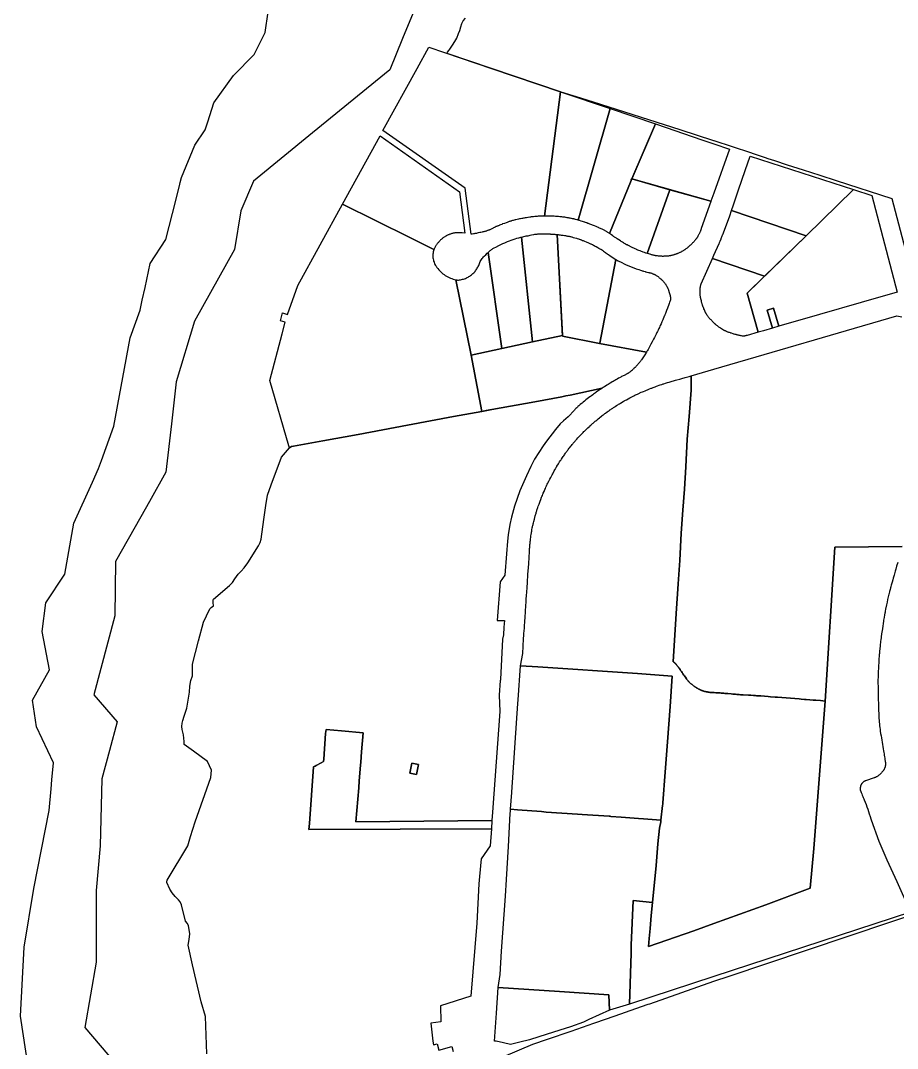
# Model space of a CAD drawing. Header units: metres. Extents: x 3 to 1005126, y 39 to 4383651.
# Drawn here: x 477559 to 477998, y 4362805 to 4363319 of the extents above; entities that cross this region are included whole.
import ezdxf

# ---------------------------------------------------------------- set-up
doc = ezdxf.new("R2010")
doc.units = ezdxf.units.M
doc.header["$MEASUREMENT"] = 0
doc.layers.add('TM_Llucmajor', color=7, linetype='Continuous')

msp = doc.modelspace()

# ---------------------------------------------------------------- linework, layer by layer
at = {"layer": 'TM_Llucmajor', "linetype": 'Continuous', "flags": 128}
for points in [[(477565.15, 4362780.34), (477558.92, 4362820.83), (477560.81, 4362855.5), (477565.53, 4362884.81), (477573.17, 4362923.96), (477574.19, 4362934.73), (477574.61, 4362939.26), (477575.41, 4362947.73), (477566.84, 4362965.84), (477564.88, 4362979.17), (477573.44, 4362994.36), (477569.68, 4363013.54), (477571.65, 4363027.82), (477581.08, 4363042.25), (477585.61, 4363067.76), (477594.9, 4363088.33), (477598, 4363095.19), (477599.43, 4363099.14), (477605.63, 4363116.35), (477613.84, 4363160.56), (477618.78, 4363174.41), (477619.89, 4363179.46), (477621.28, 4363185.79), (477623.9, 4363197.75), (477631.63, 4363209.85), (477636.66, 4363229.26), (477638.65, 4363237.44), (477638.85, 4363238.28), (477639.47, 4363240.81), (477646.16, 4363257.08), (477651.4, 4363264.71), (477652.66, 4363268.69), (477655.72, 4363278.3), (477665.58, 4363291.93), (477675.98, 4363302.39), (477681.45, 4363313.46), (477682.92, 4363323.78)], [(477755.48, 4363323.35), (477750.24, 4363310.45), (477743.9, 4363294.82), (477705.16, 4363263.21), (477675.54, 4363239.04), (477669.2, 4363224.17), (477666.09, 4363204.77), (477646.05, 4363168.88), (477636.84, 4363138.54), (477634.44, 4363117.49), (477631.69, 4363093.33), (477623.43, 4363078.64), (477619.08, 4363070.94), (477606.51, 4363048.51), (477606.15, 4363021.36), (477595.61, 4362981.86), (477607.3, 4362968.32), (477603.44, 4362954.01), (477599.59, 4362939.7), (477598.73, 4362906.14), (477596.81, 4362883.76), (477596.77, 4362864.43), (477596.75, 4362848.03), (477591.19, 4362815.31), (477606.51, 4362797.27)], [(478007.04, 4363185.78), (477995.36, 4363230.12), (477967.55, 4363239.13), (477959.3, 4363241.8), (477950.93, 4363244.51), (477942.99, 4363247.08), (477936.72, 4363249.11), (477933.27, 4363250.23), (477931.98, 4363250.67), (477928.89, 4363251.72), (477925.9, 4363252.74), (477924.7, 4363253.15), (477906.3, 4363259.15), (477906.1, 4363259.22), (477889.17, 4363264.75), (477845.77, 4363278.58), (477839.51, 4363280.54), (477829.63, 4363283.63), (477829.63, 4363283.63), (477829.37, 4363283.72), (477794.82, 4363295.4), (477772.48, 4363302.95), (477772.79, 4363303.52), (477773.4, 4363304.38), (477773.96, 4363305.17), (477775.28, 4363307.07), (477776.42, 4363308.88), (477777.43, 4363310.67), (477778.17, 4363312.94), (477778.87, 4363314.49), (477779.46, 4363316.29), (477779.94, 4363318.01), (477780.55, 4363319.21), (477781.76, 4363320.66)], [(478000.46, 4363056), (477966.75, 4363055.69), (477961.82, 4362978.7), (477959.57, 4362978.93), (477959.47, 4362978.95), (477957.1, 4362979.13), (477955.91, 4362979.22), (477954.13, 4362979.35), (477952.35, 4362979.49), (477951.46, 4362979.55), (477949.84, 4362979.67), (477948.76, 4362979.76), (477946.6, 4362979.92), (477942.27, 4362980.24), (477940.11, 4362980.41), (477937.95, 4362980.57), (477936.87, 4362980.66), (477934.46, 4362980.85), (477933.25, 4362980.95), (477931.45, 4362981.09), (477929.64, 4362981.23), (477928.74, 4362981.3), (477927.53, 4362981.38), (477926.93, 4362981.42), (477926.03, 4362981.48), (477924.67, 4362981.57), (477923.38, 4362981.65), (477920.79, 4362981.8), (477919.5, 4362981.88), (477918.85, 4362981.92), (477917.99, 4362981.98), (477917.56, 4362982.01), (477916.91, 4362982.06), (477915.94, 4362982.14), (477915.54, 4362982.17), (477914.74, 4362982.25), (477913.13, 4362982.4), (477912.33, 4362982.48), (477911.53, 4362982.55), (477911.13, 4362982.59), (477910.53, 4362982.64), (477909.73, 4362982.71), (477909.32, 4362982.74), (477908.72, 4362982.78), (477908.12, 4362982.82), (477907.82, 4362982.84), (477907.16, 4362982.87), (477906.27, 4362982.92), (477906.1, 4362982.93), (477905.83, 4362982.94), (477905.39, 4362982.96), (477905.17, 4362982.98), (477904.83, 4362983), (477904.39, 4362983.04), (477904.17, 4362983.06), (477903.84, 4362983.09), (477903.51, 4362983.13), (477903.51, 4362983.13), (477903.34, 4362983.16), (477903.01, 4362983.21), (477902.85, 4362983.23), (477902.6, 4362983.28), (477902.35, 4362983.32), (477902.23, 4362983.35), (477901.99, 4362983.4), (477901.86, 4362983.43), (477901.68, 4362983.47), (477901.51, 4362983.52), (477901.4, 4362983.55), (477901.17, 4362983.61), (477901.06, 4362983.65), (477900.84, 4362983.72), (477900.69, 4362983.76), (477900.39, 4362983.87), (477900.18, 4362983.95), (477899.91, 4362984.05), (477899.73, 4362984.13), (477899.61, 4362984.18), (477899.38, 4362984.28), (477899.2, 4362984.36), (477899.08, 4362984.42), (477898.85, 4362984.53), (477898.74, 4362984.59), (477898.5, 4362984.71), (477898.28, 4362984.83), (477898.13, 4362984.91), (477897.83, 4362985.08), (477897.52, 4362985.27), (477897.32, 4362985.39), (477897.18, 4362985.48), (477896.92, 4362985.65), (477896.72, 4362985.78), (477896.59, 4362985.87), (477896.33, 4362986.05), (477896.2, 4362986.14), (477895.94, 4362986.33), (477895.68, 4362986.52), (477895.51, 4362986.65), (477895.18, 4362986.91), (477894.86, 4362987.16), (477894.71, 4362987.28), (477894.48, 4362987.48), (477894.25, 4362987.68), (477894.14, 4362987.78), (477893.92, 4362987.99), (477893.82, 4362988.1), (477893.66, 4362988.26), (477893.59, 4362988.34), (477893.44, 4362988.5), (477893.3, 4362988.66), (477893.21, 4362988.78), (477893.03, 4362989), (477892.89, 4362989.18), (477892.8, 4362989.29), (477892.63, 4362989.53), (477892.38, 4362989.88), (477891.88, 4362990.6), (477891.69, 4362990.86), (477891.33, 4362991.37), (477891.08, 4362991.72), (477890.59, 4362992.4), (477890.22, 4362992.91), (477889.86, 4362993.42), (477889.67, 4362993.68), (477889.4, 4362994.07), (477889.16, 4362994.41), (477888.69, 4362995.11), (477888.45, 4362995.46), (477888.33, 4362995.63), (477888.08, 4362995.97), (477887.96, 4362996.14), (477887.76, 4362996.39), (477887.59, 4362996.61), (477887.5, 4362996.72), (477887.37, 4362996.88), (477887.16, 4362997.12), (477886.95, 4362997.35), (477886.84, 4362997.47), (477886.68, 4362997.63), (477886.6, 4362997.71), (477886.34, 4362997.95), (477886.28, 4362998), (477886.14, 4362998.12), (477886.08, 4362998.17), (477885.97, 4362998.25), (477885.76, 4362998.4), (477887.23, 4363022.6), (477888.2, 4363037.32), (477889.07, 4363049.02), (477889.7, 4363062.71), (477890.6, 4363074.26), (477891.36, 4363084.79), (477892.15, 4363095.91), (477892.81, 4363109.78), (477893.72, 4363121.18), (477894.72, 4363134.32), (477894.75, 4363137.94), (477894.78, 4363141.55), (477906.1, 4363144.84), (477997.72, 4363171.5), (478000.2, 4363171.12)], [(477652.28, 4362801.98), (477651.59, 4362820.78), (477649.44, 4362828.11), (477645.05, 4362846.67), (477642.88, 4362856.54), (477643.38, 4362859.38), (477643.64, 4362862.18), (477643.22, 4362865.29), (477643.07, 4362866.17), (477642.51, 4362867.27), (477641.49, 4362868.54), (477639.5, 4362876.67), (477638.87, 4362878.2), (477638.08, 4362879.15), (477636.96, 4362880.1), (477636.29, 4362880.81), (477634.83, 4362882.62), (477633.7, 4362884.53), (477632.2, 4362887.88), (477632.18, 4362888.23), (477632.25, 4362888.59), (477632.4, 4362889.02), (477642.61, 4362906.25), (477643.94, 4362910.82), (477646.37, 4362918.17), (477654.21, 4362940.39), (477654.6, 4362944.08), (477652.52, 4362948.47), (477645.45, 4362953.62), (477640.92, 4362956.93), (477640.8, 4362958.4), (477640.55, 4362961.74), (477639.79, 4362964.51), (477639.69, 4362965.88), (477639.8, 4362967.66), (477640.12, 4362968.98), (477640.79, 4362971.06), (477642.12, 4362975.13), (477643.52, 4362983.14), (477643.74, 4362986.22), (477644.18, 4362988.91), (477644.97, 4362991.35), (477645.03, 4362997.24), (477648.07, 4363008.87), (477650.55, 4363018.18), (477651.97, 4363021.43), (477653.72, 4363024.85), (477654.44, 4363025.6), (477655.52, 4363026.34), (477655.38, 4363028.01), (477655.3, 4363029.28), (477655.47, 4363029.7), (477663.49, 4363036.55), (477665.09, 4363038.03), (477666.19, 4363039.95), (477667.84, 4363042.2), (477669.39, 4363043.71), (477670.91, 4363045.43), (477672.67, 4363047.93), (477678.1, 4363056.39), (477678.94, 4363058.1), (477679.47, 4363059.75), (477680.78, 4363069.58), (477681.7, 4363076.67), (477682.5, 4363081.71), (477684.34, 4363086.99), (477689.63, 4363100.88), (477693.6, 4363105.52), (477694.63, 4363106.07), (477695.58, 4363106.35), (477710.26, 4363108.98), (477727.98, 4363112.2), (477752.74, 4363116.82), (477775.75, 4363121.12), (477789.88, 4363123.72), (477794.85, 4363124.63), (477816.46, 4363128.53), (477830.01, 4363131.08), (477832.05, 4363131.47), (477834.09, 4363131.85), (477850.13, 4363135.29), (477849.96, 4363135.18), (477849.51, 4363134.88), (477848.9, 4363134.48), (477848.6, 4363134.28), (477847.92, 4363133.82), (477847.23, 4363133.34), (477846.88, 4363133.1), (477846.38, 4363132.75), (477845.84, 4363132.36), (477845.47, 4363132.1), (477844.79, 4363131.59), (477844.31, 4363131.24), (477844.01, 4363131.01), (477843.39, 4363130.55), (477842.71, 4363130.02), (477842.04, 4363129.48), (477841.69, 4363129.21), (477841.31, 4363128.91), (477840.62, 4363128.33), (477840.13, 4363127.93), (477839.82, 4363127.66), (477839.2, 4363127.13), (477838.5, 4363126.52), (477838.04, 4363126.12), (477837.79, 4363125.9), (477837.43, 4363125.58), (477836.99, 4363125.14), (477836.56, 4363124.68), (477836.27, 4363124.38), (477833.1, 4363121.07), (477830.75, 4363119), (477829.19, 4363117.46), (477826.79, 4363114.64), (477822.32, 4363108.79), (477820.61, 4363106.54), (477816.32, 4363099.74), (477814.48, 4363096.08), (477812.26, 4363091.47), (477808.96, 4363083.97), (477807.57, 4363080.19), (477806.26, 4363076.21), (477804.83, 4363070.81), (477803.99, 4363067.09), (477803.05, 4363061.99), (477802.76, 4363058.74), (477802.27, 4363052.46), (477801.48, 4363041.72), (477799.07, 4363038.32), (477797.59, 4363019.07), (477801.24, 4363019), (477800.98, 4363015.72), (477800.79, 4363011.87), (477800.31, 4363009.76), (477799.21, 4362989.48), (477799.21, 4362989.36), (477799.2, 4362989.23), (477799.19, 4362989.1), (477799.17, 4362988.97), (477798.66, 4362981.63), (477798.91, 4362973.41), (477795.28, 4362923.13), (477794.99, 4362918.92), (477794.98, 4362918.82), (477726.83, 4362918.14), (477728.26, 4362935.27), (477728.54, 4362938.78), (477729.19, 4362946.51), (477729.3, 4362948.07), (477729.67, 4362953.21), (477730.55, 4362962.79), (477719.61, 4362963.8), (477711.9, 4362964.51), (477711.71, 4362962.37), (477710.74, 4362949.57), (477710.66, 4362948.45), (477709.46, 4362947.8), (477706.92, 4362946.44), (477706.43, 4362946.17), (477705.94, 4362945.9), (477705.64, 4362945.75), (477703.55, 4362917.45), (477703.32, 4362914.37), (477794.69, 4362914.71), (477794.1, 4362906.14), (477789.64, 4362899.63), (477788.81, 4362890.86), (477788.48, 4362887.09), (477787.36, 4362867.56), (477784.46, 4362830.96), (477769.14, 4362826.13), (477769.38, 4362818.15), (477764.41, 4362817.37), (477765.31, 4362808.4), (477765.78, 4362806.61), (477767.53, 4362807.06), (477768.33, 4362803.95), (477774.95, 4362805.67), (477775.59, 4362803.18)], [(477998.22, 4363048.15), (477997.64, 4363046.15), (477997.21, 4363044.67), (477996.92, 4363043.68), (477996.35, 4363041.7), (477995.93, 4363040.22), (477995.72, 4363039.47), (477995.38, 4363038.27), (477995.21, 4363037.67), (477994.96, 4363036.76), (477994.76, 4363036.02), (477994.72, 4363035.85), (477994.59, 4363035.4), (477994.37, 4363034.55), (477994.26, 4363034.13), (477994.09, 4363033.5), (477993.85, 4363032.54), (477993.77, 4363032.21), (477993.61, 4363031.54), (477993.45, 4363030.86), (477993.14, 4363029.52), (477992.85, 4363028.22), (477992.7, 4363027.58), (477992.56, 4363026.93), (477992.5, 4363026.61), (477992.42, 4363026.23), (477992.14, 4363024.73), (477991.97, 4363023.74), (477991.88, 4363023.24), (477991.79, 4363022.75), (477991.61, 4363021.79), (477991.37, 4363020.5), (477991.25, 4363019.85), (477991.14, 4363019.21), (477991.08, 4363018.88), (477991.02, 4363018.48), (477990.89, 4363017.67), (477990.66, 4363016.04), (477990.54, 4363015.23), (477990.49, 4363014.9), (477990.09, 4363012.34), (477989.99, 4363011.7), (477989.95, 4363011.38), (477989.88, 4363010.89), (477989.82, 4363010.42), (477989.7, 4363009.46), (477989.6, 4363008.51), (477989.39, 4363006.59), (477989.2, 4363004.75), (477989.11, 4363003.83), (477989.02, 4363002.91), (477988.98, 4363002.45), (477988.94, 4363001.97), (477988.86, 4363001.02), (477988.79, 4363000.08), (477988.76, 4362999.65), (477988.71, 4362998.81), (477988.67, 4362998.18), (477988.64, 4362997.69), (477988.58, 4362996.72), (477988.51, 4362995.43), (477988.48, 4362994.79), (477988.44, 4362993.82), (477988.42, 4362993.32), (477988.38, 4362992.32), (477988.34, 4362991.32), (477988.32, 4362990.66), (477988.28, 4362989.33), (477988.29, 4362988.31), (477988.3, 4362987.28), (477988.32, 4362986.25), (477988.33, 4362985.22), (477988.35, 4362984.18), (477988.36, 4362983.15), (477988.38, 4362982.12), (477988.4, 4362981.09), (477988.43, 4362980.05), (477988.45, 4362979.02), (477988.48, 4362977.99), (477988.5, 4362976.96), (477988.53, 4362975.93), (477988.56, 4362974.9), (477988.57, 4362974.58), (477988.6, 4362973.66), (477988.64, 4362972.75), (477988.68, 4362971.83), (477988.74, 4362970.92), (477988.8, 4362970), (477988.86, 4362969.09), (477988.94, 4362968.18), (477989.02, 4362967.27), (477989.11, 4362966.35), (477989.21, 4362965.44), (477989.31, 4362964.53), (477989.42, 4362963.63), (477989.43, 4362963.54), (477989.63, 4362962.45), (477989.82, 4362961.36), (477990, 4362960.27), (477990.18, 4362959.18), (477990.36, 4362958.09), (477990.54, 4362957), (477990.7, 4362955.91), (477990.87, 4362954.81), (477991.03, 4362953.73), (477991.18, 4362953.01), (477991.32, 4362952.28), (477991.45, 4362951.55), (477991.58, 4362950.81), (477991.69, 4362950.08), (477991.8, 4362949.35), (477991.9, 4362948.61), (477991.94, 4362948.32), (477991.98, 4362948.12), (477992.01, 4362947.91), (477992.03, 4362947.7), (477992.05, 4362947.49), (477992.05, 4362947.28), (477992.05, 4362947.07), (477992.04, 4362946.87), (477992.03, 4362946.66), (477992, 4362946.45), (477991.97, 4362946.24), (477991.93, 4362946.04), (477991.88, 4362945.83), (477991.82, 4362945.63), (477991.76, 4362945.43), (477991.68, 4362945.23), (477991.61, 4362945.04), (477991.52, 4362944.85), (477991.43, 4362944.66), (477991.32, 4362944.48), (477991.22, 4362944.3), (477991.1, 4362944.13), (477990.98, 4362943.96), (477990.85, 4362943.79), (477990.72, 4362943.63), (477990.58, 4362943.47), (477990.42, 4362943.25), (477990.26, 4362943.04), (477990.1, 4362942.83), (477989.92, 4362942.63), (477989.75, 4362942.44), (477989.57, 4362942.25), (477989.38, 4362942.07), (477989.18, 4362941.89), (477988.99, 4362941.72), (477988.78, 4362941.56), (477988.57, 4362941.4), (477988.36, 4362941.25), (477988.14, 4362941.1), (477987.92, 4362940.96), (477987.69, 4362940.83), (477987.46, 4362940.7), (477987.23, 4362940.59), (477986.99, 4362940.47), (477986.75, 4362940.37), (477986.51, 4362940.27), (477986.36, 4362940.22), (477982.08, 4362938.79), (477981.9, 4362938.72), (477981.74, 4362938.64), (477981.57, 4362938.55), (477981.41, 4362938.46), (477981.26, 4362938.35), (477981.11, 4362938.25), (477980.96, 4362938.13), (477980.82, 4362938.01), (477980.68, 4362937.89), (477980.55, 4362937.75), (477980.43, 4362937.62), (477980.31, 4362937.47), (477980.2, 4362937.33), (477980.09, 4362937.17), (477979.99, 4362937.02), (477979.9, 4362936.85), (477979.82, 4362936.69), (477979.74, 4362936.52), (477979.67, 4362936.35), (477979.6, 4362936.17), (477979.55, 4362936), (477979.5, 4362935.82), (477979.46, 4362935.64), (477979.43, 4362935.45), (477979.4, 4362935.27), (477979.39, 4362935.09), (477979.38, 4362934.9), (477979.38, 4362934.71), (477979.38, 4362934.53), (477979.4, 4362934.34), (477979.42, 4362934.16), (477979.66, 4362933.46), (477979.9, 4362932.83), (477980.15, 4362932.2), (477980.4, 4362931.57), (477980.66, 4362930.95), (477980.93, 4362930.33), (477981.21, 4362929.71), (477981.46, 4362929.17), (477981.89, 4362928), (477982.32, 4362926.84), (477982.73, 4362925.67), (477983.14, 4362924.49), (477983.54, 4362923.32), (477983.94, 4362922.15), (477984.32, 4362920.97), (477984.7, 4362919.79), (477984.86, 4362919.28), (477988.73, 4362908.52), (477992.68, 4362899.11), (477997.74, 4362888.3), (478004.61, 4362873.06), (477906.1, 4362840.71), (477863.91, 4362826.86), (477863.91, 4362826.86), (477864.63, 4362852.54), (477864.74, 4362856.53), (477865.67, 4362878.77), (477870.52, 4362878.3), (477875.36, 4362877.84), (477874.73, 4362871.28), (477874.27, 4362864.74), (477873.78, 4362859.79), (477873.59, 4362857.81), (477873.39, 4362855.83), (477896.02, 4362863.58), (477906.1, 4362867.23), (477932.17, 4362876.68), (477954.4, 4362884.98), (477956.13, 4362904.91), (477961.82, 4362978.7), (477966.75, 4363055.69), (478000.46, 4363056)], [(477800.92, 4362800.75), (477815.41, 4362806.86), (477822.85, 4362809.41), (477834.59, 4362813.44), (477845.99, 4362817.35), (477852.36, 4362819.58), (477859.47, 4362822.07), (477864.19, 4362823.72), (477873.28, 4362826.9), (477874.06, 4362827.17), (477906.1, 4362838.41), (477913.75, 4362840.98), (477952.49, 4362853.99), (477994.72, 4362868.18), (478016.43, 4362875.31)]]:
    msp.add_lwpolyline(points, dxfattribs=at)
for points in [[(477821.25, 4363221.53), (477820.8, 4363221.51), (477820.51, 4363221.5), (477819.96, 4363221.48), (477819.18, 4363221.45), (477818.83, 4363221.43), (477818.14, 4363221.4), (477817.61, 4363221.36), (477816.85, 4363221.3), (477816.47, 4363221.27), (477815.71, 4363221.2), (477815.31, 4363221.17), (477814.7, 4363221.09), (477814.22, 4363221.03), (477813.87, 4363220.99), (477813.19, 4363220.88), (477812.88, 4363220.83), (477812.21, 4363220.73), (477811.56, 4363220.62), (477811.13, 4363220.55), (477810.82, 4363220.5), (477810.26, 4363220.39), (477809.96, 4363220.33), (477809.34, 4363220.21), (477808.72, 4363220.08), (477808.33, 4363219.99), (477807.55, 4363219.82), (477806.89, 4363219.66), (477806.56, 4363219.58), (477806.08, 4363219.46), (477805.61, 4363219.34), (477805.35, 4363219.27), (477804.84, 4363219.12), (477804.62, 4363219.05), (477804.25, 4363218.94), (477803.89, 4363218.83), (477803.67, 4363218.75), (477803.21, 4363218.6), (477802.52, 4363218.36), (477802.07, 4363218.2), (477801.19, 4363217.89), (477800.33, 4363217.57), (477799.89, 4363217.39), (477799.22, 4363217.12), (477798.76, 4363216.95), (477798.52, 4363216.85), (477798.19, 4363216.72), (477797.89, 4363216.59), (477797.69, 4363216.51), (477797.3, 4363216.34), (477797.08, 4363216.25), (477796.66, 4363216.04), (477796.28, 4363215.86), (477795.79, 4363215.62), (477795.52, 4363215.5), (477795.21, 4363215.34), (477794.62, 4363215.05), (477794.19, 4363214.84), (477793.9, 4363214.7), (477793.78, 4363214.64), (477793.57, 4363214.55), (477793.34, 4363214.45), (477793.22, 4363214.4), (477792.94, 4363214.3), (477792.78, 4363214.24), (477792.49, 4363214.13), (477792.24, 4363214.04), (477792.03, 4363213.98), (477791.88, 4363213.93), (477791.64, 4363213.87), (477791.36, 4363213.79), (477791.23, 4363213.75), (477790.93, 4363213.68), (477790.41, 4363213.56), (477790.07, 4363213.49), (477789.38, 4363213.34), (477788.96, 4363213.25), (477788.16, 4363213.07), (477787.56, 4363212.94), (477787.21, 4363212.87), (477786.99, 4363212.84), (477786.68, 4363212.78), (477786.38, 4363212.73), (477786.11, 4363212.7), (477785.94, 4363212.67), (477785.67, 4363212.64), (477785.05, 4363212.52), (477784.52, 4363212.47), (477781.56, 4363235.45), (477740.41, 4363264.3), (477757.52, 4363295.4), (477763.37, 4363306.03), (477794.82, 4363295.4), (477829.37, 4363283.72), (477821.25, 4363221.53)], [(477838.09, 4363219.53), (477837.8, 4363219.6), (477837.43, 4363219.7), (477836.86, 4363219.86), (477836.41, 4363219.98), (477836.2, 4363220.02), (477835.93, 4363220.09), (477835.57, 4363220.17), (477835.31, 4363220.23), (477834.84, 4363220.32), (477834.6, 4363220.38), (477834.09, 4363220.48), (477833.61, 4363220.56), (477833.28, 4363220.62), (477832.62, 4363220.72), (477832.22, 4363220.78), (477831.94, 4363220.83), (477831.41, 4363220.9), (477831.12, 4363220.94), (477830.56, 4363221), (477830.03, 4363221.07), (477829.64, 4363221.12), (477828.91, 4363221.19), (477828.32, 4363221.24), (477828.03, 4363221.27), (477827.56, 4363221.31), (477826.88, 4363221.36), (477826.2, 4363221.41), (477825.84, 4363221.43), (477825.17, 4363221.46), (477824.84, 4363221.48), (477824.3, 4363221.5), (477823.79, 4363221.52), (477823.47, 4363221.52), (477822.85, 4363221.53), (477822.53, 4363221.53), (477821.89, 4363221.53), (477821.25, 4363221.53), (477829.37, 4363283.72), (477854.2, 4363275.33), (477838.09, 4363219.53)], [(477853.82, 4363212.84), (477853.61, 4363213), (477853.27, 4363213.22), (477853.03, 4363213.37), (477852.86, 4363213.48), (477852.53, 4363213.68), (477852.37, 4363213.77), (477852.07, 4363213.95), (477851.73, 4363214.13), (477851.52, 4363214.24), (477851.11, 4363214.46), (477850.78, 4363214.63), (477850.56, 4363214.74), (477850.14, 4363214.95), (477849.7, 4363215.16), (477849.42, 4363215.28), (477848.86, 4363215.55), (477848.46, 4363215.72), (477848.26, 4363215.82), (477847.88, 4363215.98), (477847.22, 4363216.27), (477846.34, 4363216.64), (477845.91, 4363216.83), (477845.41, 4363216.98), (477844.95, 4363217.13), (477844.47, 4363217.32), (477843.98, 4363217.52), (477843.33, 4363217.77), (477843.02, 4363217.89), (477842.53, 4363218.07), (477842.28, 4363218.16), (477841.9, 4363218.3), (477841.57, 4363218.41), (477841.34, 4363218.51), (477840.81, 4363218.69), (477840.31, 4363218.84), (477839.68, 4363219.04), (477838.87, 4363219.29), (477838.63, 4363219.37), (477838.09, 4363219.53), (477854.2, 4363275.33), (477876.92, 4363267.65), (477864.65, 4363239.4), (477853.82, 4363212.84)], [(477904.67, 4363228.98), (477864.95, 4363240.11), (477876.92, 4363267.65), (477877.41, 4363267.49), (477900.01, 4363259.74), (477906.1, 4363257.66), (477913.92, 4363255), (477906.1, 4363233), (477904.67, 4363228.98)], [(477720.16, 4363227.5), (477738.95, 4363261.66), (477778.75, 4363233.75), (477781.44, 4363212.92), (477780.02, 4363213.1), (477779.7, 4363213.14), (477779.37, 4363213.17), (477779.05, 4363213.19), (477778.72, 4363213.2), (477778.4, 4363213.21), (477778.08, 4363213.2), (477777.75, 4363213.19), (477777.43, 4363213.17), (477777.1, 4363213.14), (477776.78, 4363213.11), (477776.46, 4363213.06), (477776.14, 4363213.01), (477775.82, 4363212.96), (477775.5, 4363212.89), (477775.18, 4363212.81), (477774.87, 4363212.73), (477774.56, 4363212.64), (477774.25, 4363212.54), (477773.94, 4363212.44), (477773.64, 4363212.32), (477773.33, 4363212.2), (477773.03, 4363212.08), (477772.74, 4363211.94), (477772.45, 4363211.8), (477772.16, 4363211.65), (477772.08, 4363211.61), (477771.87, 4363211.49), (477771.59, 4363211.33), (477771.32, 4363211.16), (477771.04, 4363210.98), (477770.78, 4363210.8), (477770.51, 4363210.61), (477770.25, 4363210.41), (477770, 4363210.21), (477769.75, 4363210), (477769.51, 4363209.79), (477769.27, 4363209.57), (477769.04, 4363209.34), (477768.81, 4363209.11), (477768.59, 4363208.87), (477768.38, 4363208.63), (477768.17, 4363208.38), (477767.96, 4363208.12), (477767.77, 4363207.87), (477767.58, 4363207.64), (477767.41, 4363207.41), (477767.24, 4363207.18), (477767.07, 4363206.94), (477766.91, 4363206.7), (477766.76, 4363206.45), (477766.61, 4363206.2), (477766.47, 4363205.94), (477766.34, 4363205.68), (477766.21, 4363205.41), (477766.09, 4363205.15), (477765.98, 4363204.88), (477765.92, 4363204.74), (477764.91, 4363205.24), (477763.9, 4363205.74), (477753.8, 4363210.79), (477720.16, 4363227.5)], [(477952.29, 4363211.71), (477914.94, 4363224.27), (477915.96, 4363227.18), (477918.41, 4363234.63), (477921.74, 4363244.37), (477924.29, 4363251.55), (477976.02, 4363234.8), (477952.29, 4363211.71)], [(477872.77, 4363202.84), (477872.73, 4363202.85), (477872.11, 4363203.04), (477871.42, 4363203.28), (477870.71, 4363203.51), (477870.38, 4363203.63), (477869.84, 4363203.82), (477869.58, 4363203.92), (477869.19, 4363204.07), (477868.58, 4363204.31), (477867.99, 4363204.54), (477867.7, 4363204.66), (477867.34, 4363204.81), (477867.12, 4363204.9), (477866.68, 4363205.1), (477866.44, 4363205.21), (477865.98, 4363205.41), (477865.54, 4363205.62), (477865.24, 4363205.76), (477864.61, 4363206.07), (477864.2, 4363206.27), (477863.99, 4363206.38), (477863.64, 4363206.55), (477863.15, 4363206.81), (477862.66, 4363207.07), (477862.42, 4363207.21), (477861.94, 4363207.46), (477861.71, 4363207.6), (477861.33, 4363207.82), (477861.03, 4363208), (477860.83, 4363208.13), (477860.38, 4363208.4), (477859.73, 4363208.81), (477859.3, 4363209.08), (477858.44, 4363209.65), (477857.67, 4363210.14), (477857.3, 4363210.39), (477856.72, 4363210.77), (477856.36, 4363211.02), (477856.18, 4363211.14), (477855.93, 4363211.32), (477855.56, 4363211.6), (477854.8, 4363212.15), (477854.42, 4363212.42), (477854.2, 4363212.58), (477853.82, 4363212.84), (477864.65, 4363239.4), (477864.74, 4363239.61), (477864.95, 4363240.11), (477884.09, 4363234.75), (477884.03, 4363234.59), (477872.77, 4363202.84)], [(477884.09, 4363234.75), (477904.67, 4363228.98), (477904.61, 4363228.81), (477899.83, 4363215.32), (477899.75, 4363215.06), (477899.72, 4363214.99), (477899.65, 4363214.79), (477899.54, 4363214.5), (477899.44, 4363214.23), (477899.39, 4363214.1), (477899.34, 4363213.99), (477899.22, 4363213.72), (477899.08, 4363213.41), (477899.01, 4363213.25), (477898.84, 4363212.89), (477898.74, 4363212.7), (477898.57, 4363212.34), (477898.44, 4363212.08), (477898.33, 4363211.87), (477898.27, 4363211.75), (477898.12, 4363211.47), (477898.05, 4363211.35), (477897.97, 4363211.2), (477897.85, 4363211.01), (477897.76, 4363210.87), (477897.6, 4363210.62), (477897.52, 4363210.49), (477897.36, 4363210.25), (477897.16, 4363209.99), (477897.06, 4363209.85), (477896.98, 4363209.76), (477896.79, 4363209.51), (477896.6, 4363209.29), (477896.49, 4363209.16), (477896.4, 4363209.06), (477896.19, 4363208.83), (477896.05, 4363208.67), (477895.77, 4363208.37), (477895.49, 4363208.08), (477895.28, 4363207.88), (477894.85, 4363207.44), (477894.57, 4363207.17), (477894.4, 4363207.02), (477894.14, 4363206.76), (477893.77, 4363206.43), (477893.55, 4363206.22), (477893.45, 4363206.14), (477893.25, 4363205.97), (477892.99, 4363205.75), (477892.88, 4363205.65), (477892.71, 4363205.52), (477892.43, 4363205.3), (477892.34, 4363205.24), (477892.12, 4363205.08), (477891.93, 4363204.94), (477891.8, 4363204.85), (477891.53, 4363204.66), (477891.34, 4363204.55), (477891.18, 4363204.45), (477890.88, 4363204.27), (477890.76, 4363204.19), (477890.46, 4363204.03), (477890.14, 4363203.84), (477889.96, 4363203.74), (477889.86, 4363203.69), (477889.57, 4363203.54), (477889.21, 4363203.36), (477889.02, 4363203.28), (477888.73, 4363203.14), (477888.48, 4363203.02), (477888.34, 4363202.97), (477888, 4363202.82), (477887.88, 4363202.76), (477887.7, 4363202.69), (477887.4, 4363202.58), (477887.27, 4363202.53), (477887.04, 4363202.45), (477886.7, 4363202.32), (477886.4, 4363202.22), (477886.18, 4363202.16), (477886.03, 4363202.11), (477885.72, 4363202.03), (477885.46, 4363201.95), (477885.34, 4363201.91), (477885.06, 4363201.84), (477884.9, 4363201.8), (477884.6, 4363201.73), (477884.32, 4363201.67), (477884.11, 4363201.63), (477883.97, 4363201.6), (477883.69, 4363201.56), (477883.33, 4363201.49), (477883.17, 4363201.47), (477883.02, 4363201.47), (477882.58, 4363201.42), (477882.07, 4363201.42), (477881.64, 4363201.42), (477881.45, 4363201.4), (477881.29, 4363201.4), (477880.98, 4363201.38), (477880.71, 4363201.37), (477880.52, 4363201.37), (477880.4, 4363201.37), (477880.11, 4363201.38), (477879.87, 4363201.38), (477879.78, 4363201.38), (477879.52, 4363201.4), (477879.26, 4363201.41), (477879.1, 4363201.42), (477878.72, 4363201.45), (477878.32, 4363201.49), (477877.94, 4363201.54), (477877.72, 4363201.56), (477877.37, 4363201.62), (477877.2, 4363201.64), (477876.88, 4363201.7), (477876.71, 4363201.73), (477876.36, 4363201.8), (477876.17, 4363201.85), (477875.87, 4363201.91), (477875.63, 4363201.97), (477875.48, 4363202.01), (477875.14, 4363202.1), (477874.96, 4363202.16), (477874.58, 4363202.26), (477874.22, 4363202.38), (477873.97, 4363202.45), (477873.51, 4363202.6), (477873.03, 4363202.75), (477872.77, 4363202.84), (477884.03, 4363234.59), (477884.09, 4363234.75)], [(477928.32, 4363163.37), (477922.71, 4363182.92), (477952.29, 4363211.71), (477976.02, 4363234.8), (477985.22, 4363231.82), (477997.95, 4363183.46), (477979.91, 4363178.3), (477958.97, 4363172.24), (477938.59, 4363166.34), (477935.96, 4363175.34), (477932.76, 4363174.4), (477935.4, 4363165.41), (477930.93, 4363164.12), (477928.32, 4363163.37)], [(477776.21, 4363189.82), (477776.9, 4363189.66), (477784.54, 4363151.92), (477789.88, 4363123.72), (477787.15, 4363123.22), (477775.75, 4363121.12), (477752.74, 4363116.82), (477727.98, 4363112.2), (477710.26, 4363108.98), (477695.58, 4363106.35), (477694.63, 4363106.07), (477693.6, 4363105.52), (477693.45, 4363106.02), (477693.31, 4363106.5), (477683.8, 4363139.22), (477689.89, 4363162.52), (477691.5, 4363168.42), (477689.04, 4363169.11), (477690.02, 4363173.01), (477692.55, 4363172.25), (477697.74, 4363186.74), (477720.16, 4363227.5), (477753.8, 4363210.79), (477763.9, 4363205.74), (477764.91, 4363205.24), (477765.92, 4363204.74), (477765.87, 4363204.6), (477765.87, 4363204.58), (477765.74, 4363204.18), (477765.6, 4363203.61), (477765.49, 4363203.02), (477765.43, 4363202.43), (477765.39, 4363201.85), (477765.4, 4363201.24), (477765.44, 4363200.66), (477765.52, 4363200.08), (477765.64, 4363199.5), (477765.79, 4363198.94), (477765.98, 4363198.38), (477766.2, 4363197.84), (477766.45, 4363197.32), (477766.72, 4363196.83), (477767, 4363196.39), (477767.43, 4363195.79), (477767.86, 4363195.22), (477768.33, 4363194.66), (477768.81, 4363194.14), (477769.32, 4363193.63), (477769.87, 4363193.14), (477770.42, 4363192.69), (477771.01, 4363192.24), (477771.59, 4363191.84), (477772.2, 4363191.47), (477772.85, 4363191.11), (477773.48, 4363190.8), (477774.16, 4363190.5), (477774.85, 4363190.24), (477775.52, 4363190.01), (477776.21, 4363189.82)], [(477931.44, 4363191.41), (477905.36, 4363200.34), (477906.1, 4363201.99), (477908.72, 4363207.81), (477908.88, 4363208.18), (477908.96, 4363208.37), (477909.09, 4363208.65), (477909.21, 4363208.93), (477909.27, 4363209.08), (477909.34, 4363209.25), (477909.4, 4363209.37), (477909.52, 4363209.65), (477909.69, 4363210.06), (477909.79, 4363210.31), (477910, 4363210.84), (477910.1, 4363211.11), (477910.31, 4363211.63), (477910.44, 4363211.99), (477910.61, 4363212.45), (477910.7, 4363212.69), (477910.89, 4363213.22), (477914.04, 4363221.71), (477914.94, 4363224.27), (477952.29, 4363211.71), (477931.44, 4363191.41)], [(477799.9, 4363155.2), (477793.05, 4363203.36), (477793.39, 4363203.67), (477793.77, 4363203.99), (477794.15, 4363204.31), (477794.35, 4363204.47), (477794.75, 4363204.76), (477795.17, 4363205.03), (477795.49, 4363205.22), (477796.07, 4363205.55), (477796.95, 4363206.02), (477798.43, 4363206.77), (477799.78, 4363207.43), (477800.47, 4363207.75), (477801.38, 4363208.16), (477802.81, 4363208.78), (477803.74, 4363209.15), (477804.68, 4363209.5), (477805.62, 4363209.83), (477806.1, 4363209.99), (477806.56, 4363210.14), (477807.52, 4363210.43), (477808.48, 4363210.7), (477809.45, 4363210.95), (477809.85, 4363211.04), (477815.26, 4363158.49), (477799.9, 4363155.2)], [(477815.26, 4363158.49), (477809.85, 4363211.04), (477811.69, 4363211.47), (477812.19, 4363211.57), (477812.48, 4363211.62), (477813.09, 4363211.71), (477814.08, 4363211.91), (477814.85, 4363212.1), (477815.91, 4363212.32), (477816.4, 4363212.39), (477817.61, 4363212.54), (477817.92, 4363212.57), (477818.22, 4363212.6), (477818.51, 4363212.62), (477818.74, 4363212.63), (477819.16, 4363212.66), (477819.37, 4363212.66), (477819.79, 4363212.68), (477820.21, 4363212.68), (477820.6, 4363212.68), (477821.43, 4363212.68), (477821.66, 4363212.67), (477822.15, 4363212.66), (477822.63, 4363212.64), (477822.95, 4363212.63), (477823.59, 4363212.59), (477824.06, 4363212.57), (477824.31, 4363212.55), (477824.6, 4363212.54), (477825.14, 4363212.5), (477825.71, 4363212.46), (477826.44, 4363212.4), (477826.82, 4363212.36), (477827.38, 4363212.31), (477827.65, 4363212.28), (477830.26, 4363161.7), (477815.26, 4363158.49)], [(477848.93, 4363157.93), (477848.9, 4363157.78), (477830.27, 4363161.47), (477827.65, 4363212.28), (477828.07, 4363212.23), (477828.43, 4363212.19), (477828.66, 4363212.16), (477829.14, 4363212.1), (477829.63, 4363212.04), (477830.25, 4363211.96), (477830.57, 4363211.91), (477831.29, 4363211.81), (477831.8, 4363211.73), (477832.07, 4363211.68), (477832.48, 4363211.62), (477832.85, 4363211.55), (477833.03, 4363211.52), (477833.43, 4363211.43), (477833.63, 4363211.4), (477833.9, 4363211.34), (477834.17, 4363211.27), (477834.37, 4363211.23), (477834.75, 4363211.13), (477834.94, 4363211.08), (477835.32, 4363210.98), (477835.7, 4363210.87), (477836.48, 4363210.65), (477837.28, 4363210.42), (477837.68, 4363210.3), (477838.28, 4363210.11), (477838.69, 4363209.98), (477838.87, 4363209.92), (477839.14, 4363209.82), (477839.39, 4363209.73), (477839.88, 4363209.56), (477840.35, 4363209.38), (477840.67, 4363209.25), (477841.3, 4363209), (477842.08, 4363208.68), (477842.48, 4363208.51), (477843.07, 4363208.26), (477843.63, 4363208.02), (477843.93, 4363207.88), (477844.35, 4363207.69), (477844.55, 4363207.6), (477844.86, 4363207.45), (477845.33, 4363207.22), (477845.81, 4363206.98), (477846.04, 4363206.87), (477846.25, 4363206.75), (477846.71, 4363206.51), (477847.14, 4363206.27), (477848.05, 4363205.76), (477848.52, 4363205.5), (477848.75, 4363205.37), (477849.08, 4363205.17), (477849.41, 4363204.98), (477849.56, 4363204.88), (477849.76, 4363204.75), (477849.89, 4363204.67), (477850.15, 4363204.49), (477850.28, 4363204.4), (477850.52, 4363204.23), (477850.77, 4363204.04), (477851.28, 4363203.67), (477851.81, 4363203.27), (477852.08, 4363203.07), (477852.48, 4363202.78), (477852.74, 4363202.59), (477852.9, 4363202.47), (477853.1, 4363202.34), (477853.27, 4363202.22), (477853.63, 4363201.98), (477856.96, 4363199.82), (477848.93, 4363157.93)], [(477784.54, 4363151.92), (477776.9, 4363189.66), (477777.39, 4363189.57), (477777.81, 4363189.48), (477778.3, 4363189.51), (477778.8, 4363189.57), (477779.29, 4363189.65), (477779.79, 4363189.74), (477780.27, 4363189.86), (477780.75, 4363190), (477781.23, 4363190.16), (477781.69, 4363190.33), (477782.16, 4363190.53), (477782.61, 4363190.74), (477783.05, 4363190.97), (477783.48, 4363191.22), (477783.9, 4363191.49), (477784.31, 4363191.78), (477784.71, 4363192.08), (477785.1, 4363192.4), (477785.47, 4363192.73), (477785.83, 4363193.08), (477786.17, 4363193.44), (477786.5, 4363193.82), (477786.81, 4363194.21), (477787.11, 4363194.62), (477787.39, 4363195.03), (477787.65, 4363195.46), (477787.89, 4363195.89), (477788.12, 4363196.34), (477788.33, 4363196.79), (477788.52, 4363197.26), (477788.68, 4363197.73), (477788.87, 4363198.34), (477789.08, 4363198.79), (477789.38, 4363199.31), (477790.15, 4363200.31), (477790.47, 4363200.69), (477790.8, 4363201.07), (477791.13, 4363201.43), (477791.85, 4363202.18), (477792.63, 4363202.96), (477793.05, 4363203.36), (477799.9, 4363155.2), (477784.54, 4363151.92)], [(477848.93, 4363157.93), (477856.96, 4363199.82), (477857.2, 4363199.66), (477857.32, 4363199.59), (477857.49, 4363199.49), (477857.76, 4363199.33), (477857.92, 4363199.24), (477858.03, 4363199.18), (477858.26, 4363199.07), (477858.6, 4363198.9), (477858.83, 4363198.79), (477859.28, 4363198.58), (477861.82, 4363197.35), (477867.25, 4363195.15), (477867.8, 4363194.96), (477868.48, 4363194.74), (477869.38, 4363194.43), (477869.83, 4363194.28), (477870.27, 4363194.13), (477870.5, 4363194.06), (477870.83, 4363193.95), (477871.68, 4363193.7), (477871.85, 4363193.66), (477872.1, 4363193.59), (477872.51, 4363193.5), (477872.78, 4363193.43), (477873.31, 4363193.32), (477873.71, 4363193.23), (477873.9, 4363193.18), (477874.17, 4363193.12), (477874.31, 4363193.08), (477874.51, 4363193.03), (477874.8, 4363192.95), (477875.09, 4363192.86), (477875.23, 4363192.81), (477875.56, 4363192.69), (477875.72, 4363192.62), (477875.96, 4363192.52), (477876.19, 4363192.42), (477876.31, 4363192.36), (477876.42, 4363192.3), (477876.65, 4363192.18), (477876.87, 4363192.06), (477877.01, 4363191.97), (477877.11, 4363191.91), (477877.3, 4363191.79), (477877.47, 4363191.68), (477877.59, 4363191.6), (477877.92, 4363191.36), (477878.15, 4363191.2), (477878.37, 4363191.03), (477878.51, 4363190.91), (477878.8, 4363190.68), (477879.12, 4363190.41), (477879.28, 4363190.27), (477879.51, 4363190.06), (477879.74, 4363189.85), (477879.86, 4363189.75), (477880.08, 4363189.53), (477880.2, 4363189.42), (477880.36, 4363189.25), (477880.54, 4363189.07), (477880.65, 4363188.95), (477880.87, 4363188.7), (477881.09, 4363188.45), (477881.28, 4363188.22), (477881.37, 4363188.11), (477881.51, 4363187.93), (477881.71, 4363187.67), (477881.81, 4363187.54), (477881.94, 4363187.34), (477882.01, 4363187.24), (477882.11, 4363187.09), (477882.26, 4363186.87), (477882.4, 4363186.64), (477882.46, 4363186.52), (477882.6, 4363186.29), (477882.66, 4363186.17), (477882.75, 4363185.99), (477882.85, 4363185.78), (477882.91, 4363185.64), (477883.03, 4363185.35), (477883.09, 4363185.21), (477883.2, 4363184.91), (477883.31, 4363184.62), (477883.37, 4363184.42), (477883.5, 4363184.01), (477883.58, 4363183.76), (477883.74, 4363183.26), (477883.88, 4363182.76), (477884.17, 4363181.78), (477884.25, 4363181.48), (477884.29, 4363181.33), (477884.34, 4363181.11), (477884.39, 4363180.9), (477884.41, 4363180.79), (477884.43, 4363180.65), (477884.44, 4363180.58), (477884.45, 4363180.48), (477884.46, 4363180.32), (477884.46, 4363180.17), (477884.44, 4363179.99), (477884.42, 4363179.87), (477884.4, 4363179.75), (477884.38, 4363179.67), (477884.34, 4363179.5), (477884.31, 4363179.41), (477884.25, 4363179.22), (477884.18, 4363179.02), (477884.03, 4363178.62), (477883.92, 4363178.34), (477883.7, 4363177.76), (477883.48, 4363177.17), (477883.33, 4363176.78), (477883.03, 4363175.99), (477882.81, 4363175.39), (477882.38, 4363174.21), (477882.06, 4363173.33), (477881.83, 4363172.75), (477881.72, 4363172.45), (477881.55, 4363172.02), (477881.39, 4363171.62), (477881.29, 4363171.36), (477881.07, 4363170.84), (477880.74, 4363170.07), (477880.51, 4363169.55), (477880.36, 4363169.21), (477880.05, 4363168.52), (477879.65, 4363167.61), (477879.28, 4363166.81), (477879.1, 4363166.4), (477878.82, 4363165.8), (477878.53, 4363165.2), (477878.39, 4363164.9), (477878.18, 4363164.45), (477877.98, 4363164.03), (477877.84, 4363163.75), (477877.57, 4363163.19), (477877.16, 4363162.36), (477876.88, 4363161.8), (477876.32, 4363160.7), (477875.94, 4363159.96), (477875.69, 4363159.48), (477875.18, 4363158.5), (477874.6, 4363157.41), (477874.02, 4363156.32), (477873.72, 4363155.78), (477873.15, 4363154.74), (477872.86, 4363154.23), (477872.76, 4363154.05), (477872.43, 4363153.46), (477848.9, 4363157.78), (477848.93, 4363157.93)], [(477931.44, 4363191.41), (477922.71, 4363182.92), (477928.32, 4363163.37), (477922.78, 4363161.78), (477922.62, 4363161.73), (477922.54, 4363161.71), (477922.34, 4363161.65), (477922.12, 4363161.59), (477922.05, 4363161.57), (477921.88, 4363161.54), (477921.81, 4363161.53), (477921.65, 4363161.5), (477921.48, 4363161.48), (477921.3, 4363161.47), (477921.09, 4363161.45), (477920.95, 4363161.44), (477920.6, 4363161.44), (477920.45, 4363161.45), (477919.98, 4363161.5), (477919.91, 4363161.52), (477919.77, 4363161.54), (477919.65, 4363161.58), (477919.34, 4363161.65), (477919.13, 4363161.69), (477918.88, 4363161.75), (477918.75, 4363161.77), (477918.48, 4363161.84), (477918.18, 4363161.91), (477917.8, 4363162), (477917.63, 4363162.04), (477917.35, 4363162.12), (477917.2, 4363162.16), (477916.89, 4363162.24), (477916.71, 4363162.29), (477916.35, 4363162.4), (477916.15, 4363162.46), (477915.79, 4363162.57), (477915.02, 4363162.82), (477914.64, 4363162.94), (477914.41, 4363163.03), (477913.94, 4363163.18), (477913.63, 4363163.29), (477913.29, 4363163.41), (477913.12, 4363163.47), (477912.81, 4363163.59), (477912.65, 4363163.66), (477912.42, 4363163.75), (477912.16, 4363163.87), (477911.99, 4363163.94), (477911.87, 4363164), (477911.62, 4363164.12), (477911.47, 4363164.2), (477911.34, 4363164.27), (477911.11, 4363164.39), (477911.01, 4363164.45), (477910.53, 4363164.72), (477910.39, 4363164.8), (477910.06, 4363165), (477909.89, 4363165.11), (477909.51, 4363165.36), (477909.22, 4363165.54), (477908.96, 4363165.72), (477908.59, 4363165.98), (477908.45, 4363166.09), (477908.21, 4363166.26), (477908.1, 4363166.34), (477907.86, 4363166.53), (477907.53, 4363166.79), (477907.37, 4363166.93), (477907.12, 4363167.14), (477906.87, 4363167.36), (477906.74, 4363167.46), (477906.58, 4363167.62), (477906.38, 4363167.79), (477906.26, 4363167.91), (477906.1, 4363168.06), (477905.98, 4363168.18), (477905.86, 4363168.31), (477905.61, 4363168.57), (477905.33, 4363168.87), (477905.22, 4363168.97), (477905.03, 4363169.19), (477904.85, 4363169.4), (477904.7, 4363169.5), (477904.48, 4363169.75), (477904.23, 4363169.98), (477903.9, 4363170.32), (477903.76, 4363170.48), (477903.55, 4363170.75), (477903.45, 4363170.88), (477903.3, 4363171.07), (477903.06, 4363171.4), (477902.94, 4363171.56), (477902.78, 4363171.8), (477902.6, 4363172.07), (477902.52, 4363172.19), (477902.38, 4363172.41), (477902.32, 4363172.52), (477902.2, 4363172.73), (477902.08, 4363172.93), (477902.03, 4363173.03), (477901.9, 4363173.29), (477901.83, 4363173.44), (477901.7, 4363173.71), (477901.59, 4363173.97), (477901.51, 4363174.17), (477901.34, 4363174.57), (477901.13, 4363175.08), (477901.03, 4363175.33), (477900.89, 4363175.68), (477900.74, 4363176.09), (477900.66, 4363176.28), (477900.55, 4363176.6), (477900.49, 4363176.8), (477900.39, 4363177.1), (477900.3, 4363177.36), (477900.25, 4363177.53), (477900.14, 4363177.91), (477900.08, 4363178.09), (477899.99, 4363178.43), (477899.9, 4363178.81), (477899.84, 4363179.05), (477899.71, 4363179.54), (477899.6, 4363180.07), (477899.54, 4363180.32), (477899.47, 4363180.69), (477899.41, 4363181.06), (477899.38, 4363181.24), (477899.32, 4363181.64), (477899.29, 4363181.83), (477899.26, 4363182.1), (477899.23, 4363182.36), (477899.22, 4363182.5), (477899.2, 4363182.73), (477899.18, 4363183.05), (477899.17, 4363183.36), (477899.17, 4363183.49), (477899.18, 4363184.52), (477899.19, 4363184.69), (477899.21, 4363184.93), (477899.23, 4363185.18), (477899.24, 4363185.29), (477899.26, 4363185.5), (477899.28, 4363185.6), (477899.31, 4363185.79), (477899.34, 4363185.99), (477899.37, 4363186.12), (477899.4, 4363186.32), (477899.45, 4363186.53), (477899.48, 4363186.67), (477899.55, 4363186.94), (477899.63, 4363187.19), (477899.69, 4363187.39), (477899.72, 4363187.49), (477899.78, 4363187.67), (477905.36, 4363200.34), (477931.44, 4363191.41)], [(477935.4, 4363165.41), (477932.76, 4363174.4), (477935.96, 4363175.34), (477938.59, 4363166.34), (477935.4, 4363165.41)], [(477830.26, 4363161.7), (477830.27, 4363161.47), (477848.9, 4363157.78), (477872.43, 4363153.46), (477871.48, 4363151.98), (477870.21, 4363150), (477870.12, 4363149.85), (477869.96, 4363149.63), (477869.74, 4363149.33), (477869.54, 4363149.04), (477869.35, 4363148.82), (477869.27, 4363148.69), (477869.04, 4363148.42), (477868.92, 4363148.25), (477868.83, 4363148.14), (477868.57, 4363147.83), (477868.26, 4363147.47), (477868, 4363147.17), (477867.84, 4363146.99), (477867.61, 4363146.74), (477867.28, 4363146.39), (477867, 4363146.07), (477866.87, 4363145.94), (477866.63, 4363145.69), (477866.27, 4363145.33), (477866.11, 4363145.17), (477865.84, 4363144.92), (477865.75, 4363144.82), (477865.6, 4363144.68), (477865.28, 4363144.41), (477865.03, 4363144.19), (477864.95, 4363144.11), (477864.75, 4363143.96), (477864.43, 4363143.71), (477864.14, 4363143.49), (477864.02, 4363143.4), (477863.75, 4363143.22), (477863.56, 4363143.09), (477863.3, 4363142.93), (477863.22, 4363142.87), (477863.05, 4363142.77), (477862.83, 4363142.65), (477862.69, 4363142.57), (477862.44, 4363142.43), (477862.23, 4363142.33), (477861.78, 4363142.1), (477861.49, 4363141.95), (477860.43, 4363141.42), (477859.9, 4363141.14), (477859.52, 4363140.95), (477858.8, 4363140.56), (477858.42, 4363140.35), (477857.72, 4363139.95), (477857.01, 4363139.55), (477856.55, 4363139.28), (477856.24, 4363139.1), (477855.61, 4363138.72), (477855.25, 4363138.51), (477854.55, 4363138.09), (477854.1, 4363137.81), (477853.18, 4363137.25), (477852.5, 4363136.82), (477851.83, 4363136.39), (477851.5, 4363136.18), (477850.99, 4363135.86), (477850.64, 4363135.63), (477850.13, 4363135.29), (477834.09, 4363131.85), (477832.05, 4363131.47), (477830.01, 4363131.08), (477816.46, 4363128.53), (477794.85, 4363124.63), (477792.01, 4363124.11), (477789.88, 4363123.72), (477784.54, 4363151.92), (477799.9, 4363155.2), (477815.26, 4363158.49), (477830.26, 4363161.7)], [(477882.94, 4362958.27), (477884.18, 4362975.92), (477885.26, 4362991.23), (477867.94, 4362992.42), (477817.92, 4362995.81), (477809.3, 4362996.29), (477810.41, 4363002.47), (477810.62, 4363006.18), (477810.84, 4363009.89), (477810.96, 4363011.63), (477811.02, 4363012.5), (477811.11, 4363013.81), (477811.2, 4363015.11), (477811.24, 4363015.76), (477811.33, 4363017.07), (477811.38, 4363017.73), (477811.45, 4363018.71), (477811.58, 4363020.58), (477811.98, 4363026.57), (477812.08, 4363028.21), (477812.17, 4363029.58), (477812.31, 4363031.65), (477812.4, 4363033.03), (477812.58, 4363035.78), (477812.73, 4363037.94), (477813.03, 4363042.25), (477813.26, 4363045.48), (477813.4, 4363047.55), (477813.47, 4363048.58), (477813.54, 4363049.62), (477813.57, 4363050.14), (477813.63, 4363051.17), (477813.66, 4363051.68), (477813.71, 4363052.45), (477813.74, 4363053.03), (477813.8, 4363054.17), (477813.84, 4363055.03), (477813.88, 4363055.6), (477813.9, 4363055.88), (477813.94, 4363056.3), (477813.96, 4363056.56), (477814.01, 4363057.08), (477814.06, 4363057.6), (477814.14, 4363058.28), (477814.18, 4363058.63), (477814.22, 4363059.01), (477814.32, 4363059.79), (477814.46, 4363060.82), (477814.52, 4363061.34), (477814.63, 4363062.11), (477814.74, 4363062.86), (477814.79, 4363063.23), (477814.88, 4363063.79), (477814.97, 4363064.35), (477815.01, 4363064.63), (477815.12, 4363065.18), (477815.17, 4363065.46), (477815.26, 4363065.88), (477815.35, 4363066.3), (477815.41, 4363066.58), (477815.55, 4363067.15), (477815.62, 4363067.43), (477815.77, 4363068), (477815.92, 4363068.56), (477816.22, 4363069.7), (477816.68, 4363071.42), (477816.83, 4363071.99), (477816.91, 4363072.28), (477817.07, 4363072.85), (477817.15, 4363073.13), (477817.28, 4363073.56), (477817.41, 4363073.98), (477817.5, 4363074.27), (477817.69, 4363074.83), (477817.79, 4363075.11), (477817.98, 4363075.68), (477818.18, 4363076.24), (477818.59, 4363077.36), (477818.96, 4363078.36), (477819.14, 4363078.86), (477819.42, 4363079.6), (477819.61, 4363080.1), (477819.71, 4363080.35), (477819.86, 4363080.72), (477819.99, 4363081.05), (477820.26, 4363081.69), (477820.53, 4363082.34), (477820.71, 4363082.76), (477821.08, 4363083.62), (477821.51, 4363084.6), (477821.72, 4363085.09), (477822.04, 4363085.82), (477822.38, 4363086.54), (477822.54, 4363086.9), (477822.7, 4363087.23), (477823.01, 4363087.87), (477823.32, 4363088.5), (477823.54, 4363088.93), (477823.68, 4363089.21), (477823.98, 4363089.78), (477824.46, 4363090.68), (477825.1, 4363091.89), (477825.42, 4363092.49), (477826.2, 4363093.95), (477826.46, 4363094.43), (477826.59, 4363094.67), (477826.85, 4363095.14), (477826.99, 4363095.38), (477827.19, 4363095.73), (477827.4, 4363096.1), (477827.55, 4363096.34), (477827.84, 4363096.82), (477827.99, 4363097.05), (477828.28, 4363097.53), (477828.49, 4363097.84), (477828.89, 4363098.47), (477829.2, 4363098.94), (477829.58, 4363099.51), (477829.83, 4363099.89), (477830.34, 4363100.64), (477830.72, 4363101.21), (477830.92, 4363101.49), (477831.31, 4363102.05), (477831.5, 4363102.33), (477831.8, 4363102.75), (477832.04, 4363103.08), (477832.19, 4363103.3), (477832.51, 4363103.73), (477832.67, 4363103.95), (477833, 4363104.38), (477833.21, 4363104.67), (477833.65, 4363105.24), (477833.98, 4363105.66), (477834.48, 4363106.3), (477834.74, 4363106.62), (477835.12, 4363107.1), (477835.51, 4363107.57), (477835.7, 4363107.8), (477836.1, 4363108.27), (477836.3, 4363108.5), (477836.6, 4363108.85), (477836.88, 4363109.16), (477837.07, 4363109.37), (477837.44, 4363109.79), (477838.02, 4363110.41), (477838.4, 4363110.82), (477838.66, 4363111.09), (477839.18, 4363111.64), (477839.8, 4363112.29), (477840.12, 4363112.62), (477840.59, 4363113.1), (477841.06, 4363113.59), (477841.3, 4363113.83), (477841.78, 4363114.31), (477842.02, 4363114.54), (477842.38, 4363114.9), (477842.78, 4363115.29), (477843.05, 4363115.54), (477843.6, 4363116.05), (477843.87, 4363116.3), (477844.42, 4363116.8), (477844.98, 4363117.29), (477845.35, 4363117.62), (477845.6, 4363117.84), (477846.1, 4363118.27), (477846.69, 4363118.77), (477846.99, 4363119.02), (477847.44, 4363119.4), (477848.13, 4363119.96), (477848.81, 4363120.51), (477849.16, 4363120.79), (477849.85, 4363121.33), (477850.2, 4363121.6), (477850.72, 4363122.01), (477851, 4363122.22), (477851.55, 4363122.63), (477851.92, 4363122.91), (477852.66, 4363123.46), (477853.22, 4363123.86), (477853.78, 4363124.26), (477854.07, 4363124.46), (477854.49, 4363124.76), (477854.81, 4363124.98), (477855.45, 4363125.41), (477855.87, 4363125.69), (477856.44, 4363126.07), (477856.73, 4363126.26), (477857.38, 4363126.67), (477858.03, 4363127.08), (477858.35, 4363127.28), (477858.85, 4363127.58), (477859.32, 4363127.87), (477859.65, 4363128.06), (477860.29, 4363128.44), (477860.61, 4363128.62), (477861.26, 4363128.99), (477861.91, 4363129.36), (477862.35, 4363129.6), (477863.22, 4363130.07), (477864.04, 4363130.51), (477864.44, 4363130.72), (477865.06, 4363131.04), (477865.68, 4363131.36), (477865.98, 4363131.51), (477866.6, 4363131.82), (477866.92, 4363131.98), (477867.38, 4363132.2), (477867.85, 4363132.42), (477868.17, 4363132.57), (477868.8, 4363132.86), (477869.11, 4363133), (477869.74, 4363133.28), (477870.38, 4363133.55), (477870.8, 4363133.73), (477871.66, 4363134.09), (477872.4, 4363134.4), (477872.89, 4363134.6), (477873.89, 4363134.99), (477874.64, 4363135.29), (477875.01, 4363135.43), (477875.76, 4363135.72), (477876.14, 4363135.86), (477876.7, 4363136.07), (477877.38, 4363136.31), (477877.84, 4363136.47), (477878.74, 4363136.79), (477879.2, 4363136.95), (477880.11, 4363137.25), (477880.72, 4363137.46), (477881.12, 4363137.59), (477881.94, 4363137.85), (477882.86, 4363138.14), (477883.66, 4363138.38), (477884.2, 4363138.54), (477885.28, 4363138.86), (477885.82, 4363139.01), (477886.9, 4363139.32), (477887.62, 4363139.53), (477889.06, 4363139.94), (477890.15, 4363140.24), (477891.69, 4363140.67), (477893.75, 4363141.26), (477894.78, 4363141.55), (477894.75, 4363137.94), (477894.72, 4363134.32), (477893.72, 4363121.18), (477892.81, 4363109.78), (477892.15, 4363095.91), (477891.36, 4363084.79), (477890.6, 4363074.26), (477889.7, 4363062.71), (477889.07, 4363049.02), (477888.2, 4363037.32), (477887.23, 4363022.6), (477885.76, 4362998.4), (477885.97, 4362998.25), (477886.08, 4362998.17), (477886.14, 4362998.12), (477886.28, 4362998), (477886.34, 4362997.95), (477886.6, 4362997.71), (477886.68, 4362997.63), (477886.84, 4362997.47), (477886.95, 4362997.35), (477887.16, 4362997.12), (477887.37, 4362996.88), (477887.5, 4362996.72), (477887.59, 4362996.61), (477887.76, 4362996.39), (477887.96, 4362996.14), (477888.08, 4362995.97), (477888.33, 4362995.63), (477888.45, 4362995.46), (477888.69, 4362995.11), (477889.16, 4362994.41), (477889.4, 4362994.07), (477889.67, 4362993.68), (477889.86, 4362993.42), (477890.22, 4362992.91), (477890.59, 4362992.4), (477891.08, 4362991.72), (477891.33, 4362991.37), (477891.69, 4362990.86), (477891.88, 4362990.6), (477892.38, 4362989.88), (477892.63, 4362989.53), (477892.8, 4362989.29), (477892.89, 4362989.18), (477893.03, 4362989), (477893.21, 4362988.78), (477893.3, 4362988.66), (477893.44, 4362988.5), (477893.59, 4362988.34), (477893.66, 4362988.26), (477893.82, 4362988.1), (477893.92, 4362987.99), (477894.14, 4362987.78), (477894.25, 4362987.68), (477894.48, 4362987.48), (477894.71, 4362987.28), (477894.86, 4362987.16), (477895.18, 4362986.91), (477895.51, 4362986.65), (477895.68, 4362986.52), (477895.94, 4362986.33), (477896.2, 4362986.14), (477896.33, 4362986.05), (477896.59, 4362985.87), (477896.72, 4362985.78), (477896.92, 4362985.65), (477897.18, 4362985.48), (477897.32, 4362985.39), (477897.52, 4362985.27), (477897.83, 4362985.08), (477898.13, 4362984.91), (477898.28, 4362984.83), (477898.5, 4362984.71), (477898.74, 4362984.59), (477898.85, 4362984.53), (477899.08, 4362984.42), (477899.2, 4362984.36), (477899.38, 4362984.28), (477899.61, 4362984.18), (477899.73, 4362984.13), (477899.91, 4362984.05), (477900.18, 4362983.95), (477900.39, 4362983.87), (477900.69, 4362983.76), (477900.84, 4362983.72), (477901.06, 4362983.65), (477901.17, 4362983.61), (477901.4, 4362983.55), (477901.51, 4362983.52), (477901.68, 4362983.47), (477901.86, 4362983.43), (477901.99, 4362983.4), (477902.23, 4362983.35), (477902.35, 4362983.32), (477902.6, 4362983.28), (477902.85, 4362983.23), (477903.01, 4362983.21), (477903.34, 4362983.16), (477903.51, 4362983.13), (477903.84, 4362983.09), (477904.17, 4362983.06), (477904.39, 4362983.04), (477904.83, 4362983), (477905.17, 4362982.98), (477905.39, 4362982.96), (477905.83, 4362982.94), (477906.1, 4362982.93), (477906.27, 4362982.92), (477907.16, 4362982.87), (477907.82, 4362982.84), (477908.12, 4362982.82), (477908.72, 4362982.78), (477909.32, 4362982.74), (477909.73, 4362982.71), (477910.53, 4362982.64), (477911.13, 4362982.59), (477911.53, 4362982.55), (477912.33, 4362982.48), (477913.13, 4362982.4), (477914.74, 4362982.25), (477915.54, 4362982.17), (477915.94, 4362982.14), (477916.91, 4362982.06), (477917.56, 4362982.01), (477917.99, 4362981.98), (477918.85, 4362981.92), (477919.5, 4362981.88), (477920.79, 4362981.8), (477923.38, 4362981.65), (477924.67, 4362981.57), (477926.03, 4362981.48), (477926.93, 4362981.42), (477927.53, 4362981.38), (477928.74, 4362981.3), (477929.64, 4362981.23), (477931.45, 4362981.09), (477933.25, 4362980.95), (477934.46, 4362980.85), (477936.87, 4362980.66), (477937.95, 4362980.57), (477940.11, 4362980.41), (477942.27, 4362980.24), (477946.6, 4362979.92), (477948.76, 4362979.76), (477949.84, 4362979.67), (477951.46, 4362979.55), (477952.35, 4362979.49), (477954.13, 4362979.35), (477955.91, 4362979.22), (477957.1, 4362979.13), (477959.47, 4362978.95), (477959.57, 4362978.93), (477961.82, 4362978.7), (477956.13, 4362904.91), (477954.4, 4362884.98), (477932.17, 4362876.68), (477906.1, 4362867.23), (477896.02, 4362863.58), (477873.39, 4362855.83), (477873.59, 4362857.81), (477873.78, 4362859.79), (477874.27, 4362864.74), (477874.73, 4362871.28), (477875.36, 4362877.84), (477877.15, 4362896.32), (477878.12, 4362907.18), (477878.94, 4362915.05), (477879.5, 4362918.25), (477879.59, 4362919.09), (477880.41, 4362926.35), (477880.49, 4362927.07), (477880.57, 4362927.79), (477881.76, 4362943.03), (477882.94, 4362958.27)], [(477879.59, 4362919.09), (477870.84, 4362919.78), (477868.35, 4362919.97), (477859.72, 4362920.6), (477854.55, 4362920.95), (477854.11, 4362920.98), (477853.68, 4362921), (477840.22, 4362921.9), (477837.89, 4362922.04), (477822.21, 4362923.08), (477819.84, 4362923.36), (477807.8, 4362924.24), (477804.29, 4362924.5), (477804.97, 4362932.88), (477805.16, 4362935.74), (477805.31, 4362937.92), (477806.64, 4362957.73), (477807.96, 4362977.54), (477808.09, 4362979.3), (477809.3, 4362996.29), (477817.92, 4362995.81), (477867.94, 4362992.42), (477885.26, 4362991.23), (477884.18, 4362975.92), (477882.94, 4362958.27), (477881.76, 4362943.03), (477880.57, 4362927.79), (477880.49, 4362927.07), (477880.41, 4362926.35), (477879.59, 4362919.09)], [(477794.69, 4362914.71), (477703.32, 4362914.37), (477703.55, 4362917.45), (477705.64, 4362945.75), (477705.94, 4362945.9), (477706.43, 4362946.17), (477706.92, 4362946.44), (477709.46, 4362947.8), (477710.66, 4362948.45), (477710.74, 4362949.57), (477711.71, 4362962.37), (477711.9, 4362964.51), (477719.61, 4362963.8), (477730.55, 4362962.79), (477729.67, 4362953.21), (477729.3, 4362948.07), (477729.19, 4362946.51), (477728.54, 4362938.78), (477728.26, 4362935.27), (477726.83, 4362918.14), (477794.98, 4362918.82), (477794.69, 4362914.71)], [(477754.81, 4362947.58), (477753.82, 4362942.53), (477757.28, 4362941.86), (477758.27, 4362946.9), (477754.81, 4362947.58)], [(477754.81, 4362947.58), (477758.27, 4362946.9), (477757.28, 4362941.86), (477753.82, 4362942.53), (477754.81, 4362947.58)], [(477853.9, 4362823.87), (477853.48, 4362831.54), (477828.84, 4362833.22), (477798.05, 4362835.25), (477799.03, 4362841.78), (477799.43, 4362847.65), (477799.84, 4362853.51), (477801.74, 4362881.06), (477802.26, 4362889.32), (477803.3, 4362905.82), (477804.16, 4362922.34), (477804.21, 4362923.52), (477804.29, 4362924.5), (477807.8, 4362924.24), (477819.84, 4362923.36), (477822.21, 4362923.08), (477837.89, 4362922.04), (477840.22, 4362921.9), (477853.68, 4362921), (477854.11, 4362920.98), (477854.55, 4362920.95), (477859.72, 4362920.6), (477868.35, 4362919.97), (477870.84, 4362919.78), (477879.59, 4362919.09), (477879.5, 4362918.25), (477878.94, 4362915.05), (477878.12, 4362907.18), (477877.15, 4362896.32), (477875.36, 4362877.84), (477870.52, 4362878.3), (477865.67, 4362878.77), (477864.74, 4362856.53), (477864.63, 4362852.54), (477863.91, 4362826.86), (477853.9, 4362823.87)], [(477804.33, 4362806.7), (477800.75, 4362807.61), (477797.09, 4362808.42), (477796.18, 4362808.34), (477797.23, 4362822.47), (477798.05, 4362835.25), (477828.84, 4362833.22), (477853.48, 4362831.54), (477853.9, 4362823.87), (477853.81, 4362823.84), (477843.52, 4362819.21), (477840.75, 4362817.88), (477834.32, 4362815.65), (477831.6, 4362814.7), (477822.63, 4362811.87), (477813.71, 4362809.05), (477809.02, 4362807.88), (477804.33, 4362806.7)]]:
    msp.add_lwpolyline(points, close=True, dxfattribs=at)

doc.saveas('drawing.dxf')
